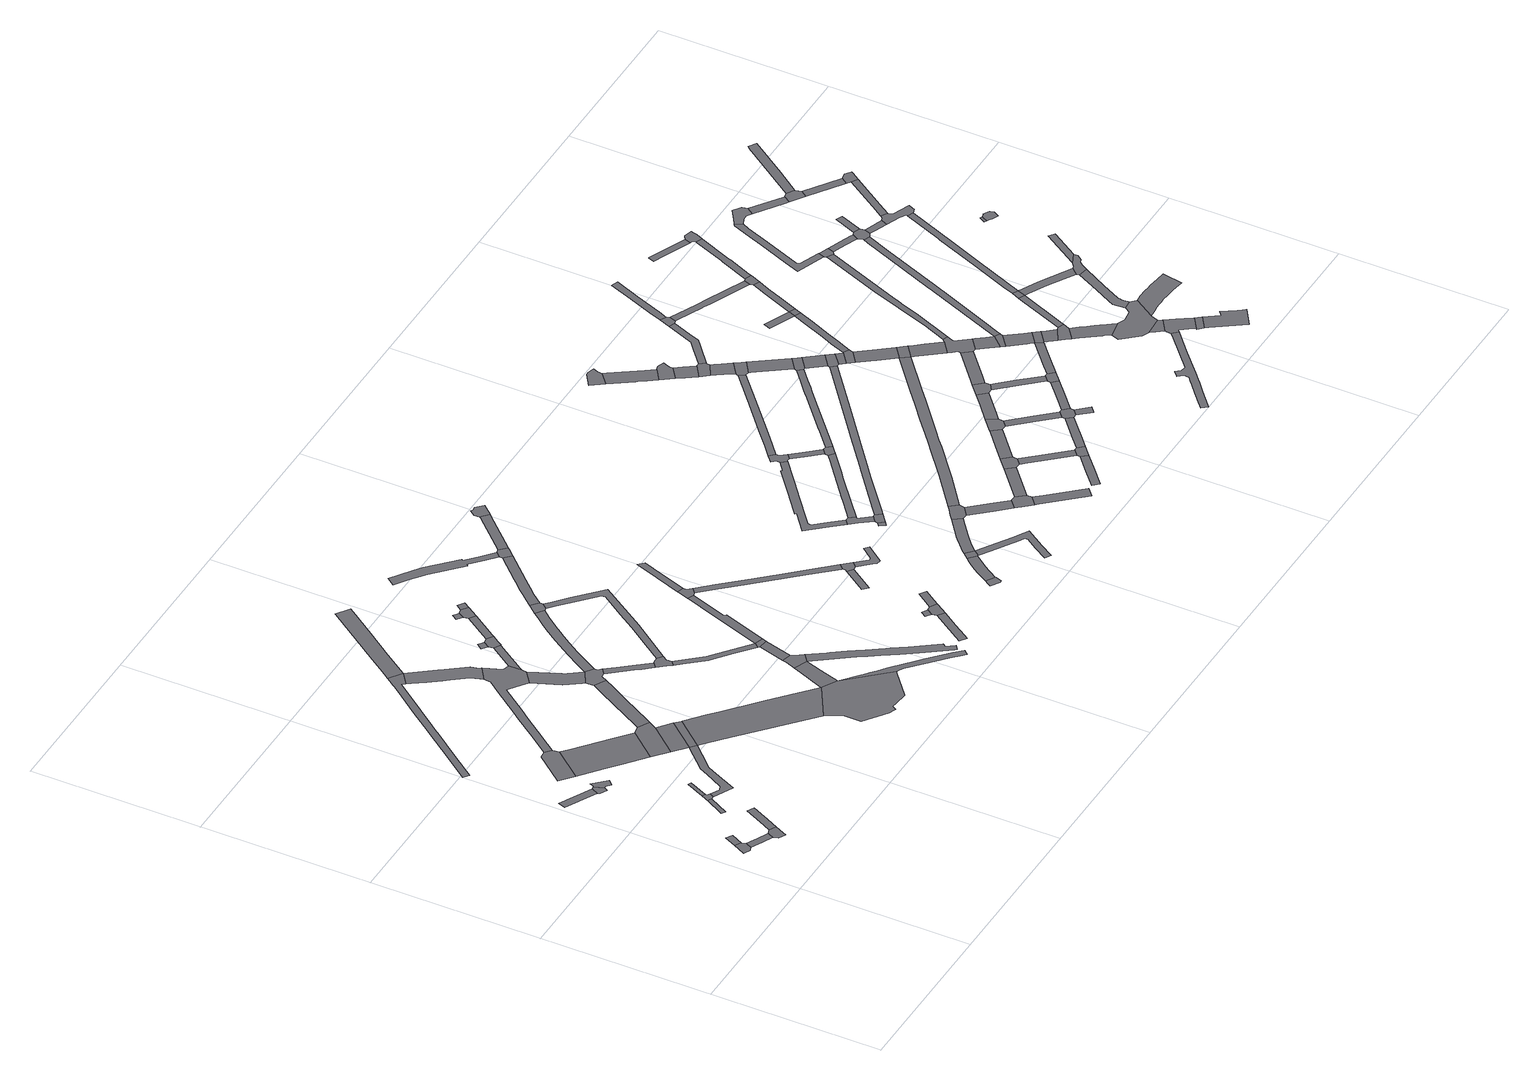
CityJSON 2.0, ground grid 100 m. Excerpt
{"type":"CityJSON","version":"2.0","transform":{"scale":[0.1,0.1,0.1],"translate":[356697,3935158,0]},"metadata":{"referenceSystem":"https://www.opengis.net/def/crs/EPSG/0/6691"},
"CityObjects":{
"road1":{"type":"Road","geometry":[{"type":"MultiSurface","lod":"1","boundaries":[[[0,1,2,3,4,5]]]}]},
"road2":{"type":"Road","geometry":[{"type":"MultiSurface","lod":"1","boundaries":[[[6,7,3,2]]]}]},
"road3":{"type":"Road","attributes":{"RoadStructureAttribute.sectionType":"1"},"geometry":[{"type":"MultiSurface","lod":"1","boundaries":[[[8,9,10,1,0,11,12,13]]]}]},
"road4":{"type":"Road","geometry":[{"type":"MultiSurface","lod":"1","boundaries":[[[14,8,13,15,16,17,18]]]}]},
"road5":{"type":"Road","attributes":{"RoadStructureAttribute.sectionType":"1"},"geometry":[{"type":"MultiSurface","lod":"1","boundaries":[[[19,20,21,22]]]}]},
"road6":{"type":"Road","attributes":{"RoadStructureAttribute.sectionType":"1"},"geometry":[{"type":"MultiSurface","lod":"1","boundaries":[[[23,24,25,26,27,14,18]]]}]},
"road7":{"type":"Road","attributes":{"RoadStructureAttribute.sectionType":"1"},"geometry":[{"type":"MultiSurface","lod":"1","boundaries":[[[28,29,30,31]]]}]},
"road8":{"type":"Road","geometry":[{"type":"MultiSurface","lod":"1","boundaries":[[[32,33,34,35,19,22,36]]]}]},
"road9":{"type":"Road","geometry":[{"type":"MultiSurface","lod":"1","boundaries":[[[37,38,39,40,41,42,43,31,30,44]]]}]},
"road10":{"type":"Road","geometry":[{"type":"MultiSurface","lod":"1","boundaries":[[[33,45,46,47,48,49,34]]]}]},
"road11":{"type":"Road","geometry":[{"type":"MultiSurface","lod":"1","boundaries":[[[50,51,41,40]]]}]},
"road12":{"type":"Road","geometry":[{"type":"MultiSurface","lod":"1","boundaries":[[[52,53,54,55,56,57]]]}]},
"road13":{"type":"Road","attributes":{"RoadStructureAttribute.sectionType":"1"},"geometry":[{"type":"MultiSurface","lod":"1","boundaries":[[[58,59,60,61,37,44,62,63,64,65,66,67]]]}]},
"road14":{"type":"Road","attributes":{"function":"2","RoadStructureAttribute.sectionType":"1"},"geometry":[{"type":"MultiSurface","lod":"1","boundaries":[[[68,69,70,71,55,54,72,73,74]]]}]},
"road15":{"type":"Road","attributes":{"RoadStructureAttribute.sectionType":"1"},"geometry":[{"type":"MultiSurface","lod":"1","boundaries":[[[75,76,77,78,79,80,81,82,83,84,85,86,87,88,89,90,91,92,93,94,95]]]}]},
"road16":{"type":"Road","geometry":[{"type":"MultiSurface","lod":"1","boundaries":[[[96,97,98,99,68,74]]]}]},
"road17":{"type":"Road","attributes":{"function":"2","RoadStructureAttribute.sectionType":"1"},"geometry":[{"type":"MultiSurface","lod":"1","boundaries":[[[100,97,96,67]]]}]},
"road18":{"type":"Road","geometry":[{"type":"MultiSurface","lod":"1","boundaries":[[[66,101,102,103,100,67]]]}]},
"road19":{"type":"Road","attributes":{"RoadStructureAttribute.sectionType":"1"},"geometry":[{"type":"MultiSurface","lod":"1","boundaries":[[[104,105,106,107,108,109,110,111,112,113,57,56,114,115,116,117,118,119,120,121,122,123]]]}]},
"road20":{"type":"Road","attributes":{"RoadStructureAttribute.sectionType":"1"},"geometry":[{"type":"MultiSurface","lod":"1","boundaries":[[[124,125,126,127,128,99,98,129,130,131,132]]]}]},
"road21":{"type":"Road","attributes":{"function":"2","RoadStructureAttribute.sectionType":"1"},"geometry":[{"type":"MultiSurface","lod":"1","boundaries":[[[133,134,135,136,137,138,139,140,141,142,102,101]]]}]},
"road22":{"type":"Road","geometry":[{"type":"MultiSurface","lod":"1","boundaries":[[[143,144,145,146,147,148,149,107,106,150,151,152,153,154,75,95]]]}]},
"road23":{"type":"Road","attributes":{"RoadStructureAttribute.sectionType":"1"},"geometry":[{"type":"MultiSurface","lod":"1","boundaries":[[[155,156,121,120,157,158,159,160,161]]]}]},
"road24":{"type":"Road","geometry":[{"type":"MultiSurface","lod":"1","boundaries":[[[161,160,124,132,162,163,164,165,166]]]}]},
"road25":{"type":"Road","attributes":{"RoadStructureAttribute.sectionType":"1"},"geometry":[{"type":"MultiSurface","lod":"1","boundaries":[[[167,168,169,170,171,172,173,174,175,176,76,75]]]}]},
"road26":{"type":"Road","geometry":[{"type":"MultiSurface","lod":"1","boundaries":[[[122,177,178,179,123]]]}]},
"road27":{"type":"Road","attributes":{"RoadStructureAttribute.sectionType":"1"},"geometry":[{"type":"MultiSurface","lod":"1","boundaries":[[[180,181,182,164,163,183,184,185]]]}]},
"road28":{"type":"Road","geometry":[{"type":"MultiSurface","lod":"1","boundaries":[[[186,187,188,189,190,191,192,193,194,136,135,195,196,197]]]}]},
"road29":{"type":"Road","geometry":[{"type":"MultiSurface","lod":"1","boundaries":[[[198,199,200,201]]]}]},
"road30":{"type":"Road","geometry":[{"type":"MultiSurface","lod":"1","boundaries":[[[202,203,204,205,206,207,208,180,185]]]}]},
"road31":{"type":"Road","geometry":[{"type":"MultiSurface","lod":"1","boundaries":[[[179,209,210,211,212,213,198,201]]]}]},
"road32":{"type":"Road","attributes":{"RoadStructureAttribute.sectionType":"1"},"geometry":[{"type":"MultiSurface","lod":"1","boundaries":[[[214,215,216,217,218,219,220,221,222,223,224,225,226,227,228,229,230,231,232,233,234,161,166]]]}]},
"road33":{"type":"Road","attributes":{"RoadStructureAttribute.sectionType":"1"},"geometry":[{"type":"MultiSurface","lod":"1","boundaries":[[[211,235,236,237,212]]]}]},
"road34":{"type":"Road","attributes":{"RoadStructureAttribute.sectionType":"1"},"geometry":[{"type":"MultiSurface","lod":"1","boundaries":[[[238,239,204,203,240,241,242,243,244,245]]]}]},
"road35":{"type":"Road","geometry":[{"type":"MultiSurface","lod":"1","boundaries":[[[246,247,248,249,250,251,252]]]}]},
"road36":{"type":"Road","geometry":[{"type":"MultiSurface","lod":"1","boundaries":[[[253,254,255,256]]]}]},
"road37":{"type":"Road","attributes":{"RoadStructureAttribute.sectionType":"1"},"geometry":[{"type":"MultiSurface","lod":"1","boundaries":[[[257,252,251,258]]]}]},
"road38":{"type":"Road","geometry":[{"type":"MultiSurface","lod":"1","boundaries":[[[259,253,256,237,236,260]]]}]},
"road39":{"type":"Road","attributes":{"RoadStructureAttribute.sectionType":"1"},"geometry":[{"type":"MultiSurface","lod":"1","boundaries":[[[261,262,263,264,265,266,267,268,269,270,271,272,273,274,275,276,277,278,279,280,281,194,193]]]}]},
"road40":{"type":"Road","attributes":{"RoadStructureAttribute.sectionType":"1"},"geometry":[{"type":"MultiSurface","lod":"1","boundaries":[[[194,282,248,283,284,285,286,287,288,289,290,291,292,293,294,295,296,297,298,299,300,301,249,248,247,302,303,136]]]}]},
"road41":{"type":"Road","geometry":[{"type":"MultiSurface","lod":"1","boundaries":[[[244,257,258,304,245]]]}]},
"road42":{"type":"Road","attributes":{"RoadStructureAttribute.sectionType":"1"},"geometry":[{"type":"MultiSurface","lod":"1","boundaries":[[[305,306,259,260]]]}]},
"road43":{"type":"Road","attributes":{"RoadStructureAttribute.sectionType":"1"},"geometry":[{"type":"MultiSurface","lod":"1","boundaries":[[[307,308,309,310,311,312,313,314,315,316,317,318,319,320,321,207,206]]]}]},
"road44":{"type":"Road","geometry":[{"type":"MultiSurface","lod":"1","boundaries":[[[225,224,314,313,322,323]]]}]},
"road45":{"type":"Road","attributes":{"RoadStructureAttribute.sectionType":"1"},"geometry":[{"type":"MultiSurface","lod":"1","boundaries":[[[304,324,325,326,327,328,329,330,331,245]]]}]},
"road46":{"type":"Road","attributes":{"RoadStructureAttribute.sectionType":"1"},"geometry":[{"type":"MultiSurface","lod":"1","boundaries":[[[332,333,334,335,336,323,322,337,338,339,340,341,342,343,344]]]}]},
"road47":{"type":"Road","attributes":{"RoadStructureAttribute.sectionType":"1"},"geometry":[{"type":"MultiSurface","lod":"1","boundaries":[[[345,346,347,348,349,350,351,352,353,354,355,356,357,358,359]]]}]},
"road48":{"type":"Road","attributes":{"RoadStructureAttribute.sectionType":"1"},"geometry":[{"type":"MultiSurface","lod":"1","boundaries":[[[360,361,362,363,364,365,366]]]}]},
"road49":{"type":"Road","geometry":[{"type":"MultiSurface","lod":"1","boundaries":[[[367,328,327,368,369,370,371,372]]]}]},
"road50":{"type":"Road","geometry":[{"type":"MultiSurface","lod":"1","boundaries":[[[373,374,375,376]]]}]},
"road51":{"type":"Road","attributes":{"RoadStructureAttribute.sectionType":"1"},"geometry":[{"type":"MultiSurface","lod":"1","boundaries":[[[371,377,378,379,380,372]]]}]},
"road52":{"type":"Road","geometry":[{"type":"MultiSurface","lod":"1","boundaries":[[[365,381,382,383,373,376,384,366]]]}]},
"road53":{"type":"Road","geometry":[{"type":"MultiSurface","lod":"1","boundaries":[[[343,385,386,387,353,352,344]]]}]},
"road54":{"type":"Road","attributes":{"RoadStructureAttribute.sectionType":"1"},"geometry":[{"type":"MultiSurface","lod":"1","boundaries":[[[388,389,390,383,382]]]}]},
"road55":{"type":"Road","attributes":{"RoadStructureAttribute.sectionType":"1"},"geometry":[{"type":"MultiSurface","lod":"1","boundaries":[[[391,392,393,394,395,396,369,368,397,398,399,400,401,402]]]}]},
"road56":{"type":"Road","attributes":{"RoadStructureAttribute.sectionType":"1"},"geometry":[{"type":"MultiSurface","lod":"1","boundaries":[[[403,404,405,406]]]}]},
"road57":{"type":"Road","attributes":{"RoadStructureAttribute.sectionType":"1"},"geometry":[{"type":"MultiSurface","lod":"1","boundaries":[[[407,408,409,410,387,386]]]}]},
"road58":{"type":"Road","geometry":[{"type":"MultiSurface","lod":"1","boundaries":[[[411,406,405,412,413,391,402]]]}]},
"road59":{"type":"Road","geometry":[{"type":"MultiSurface","lod":"1","boundaries":[[[414,415,416,417,418,419,420]]]}]},
"road60":{"type":"Road","attributes":{"RoadStructureAttribute.sectionType":"1"},"geometry":[{"type":"MultiSurface","lod":"1","boundaries":[[[421,422,423,424,425,426,427,413,412]]]}]},
"road61":{"type":"Road","geometry":[{"type":"MultiSurface","lod":"1","boundaries":[[[428,409,408,429,430,431,432,433,434]]]}]},
"road62":{"type":"Road","attributes":{"RoadStructureAttribute.sectionType":"1"},"geometry":[{"type":"MultiSurface","lod":"1","boundaries":[[[419,435,436,437,438,439,440,441,442,443,444,445,446,447,448,449,450,420]]]}]},
"road63":{"type":"Road","geometry":[{"type":"MultiSurface","lod":"1","boundaries":[[[442,451,452,453,443]]]}]},
"road64":{"type":"Road","attributes":{"RoadStructureAttribute.sectionType":"1"},"geometry":[{"type":"MultiSurface","lod":"1","boundaries":[[[454,455,456,457,458,459,460,452,451,461,462,463,464,465,466,467]]]}]},
"road65":{"type":"Road","attributes":{"RoadStructureAttribute.sectionType":"1"},"geometry":[{"type":"MultiSurface","lod":"1","boundaries":[[[468,469,470,471,472,473,474,475,476,477,478,479,453,452]]]}]},
"road66":{"type":"Road","geometry":[{"type":"MultiSurface","lod":"1","boundaries":[[[480,481,482,483]]]}]},
"road67":{"type":"Road","geometry":[{"type":"MultiSurface","lod":"1","boundaries":[[[484,485,486,487,488,489,490,491]]]}]},
"road68":{"type":"Road","geometry":[{"type":"MultiSurface","lod":"1","boundaries":[[[492,493,491,490,480,483]]]}]},
"road69":{"type":"Road","attributes":{"RoadStructureAttribute.sectionType":"1"},"geometry":[{"type":"MultiSurface","lod":"1","boundaries":[[[494,495,496,497,498,499,500,501,488,487,502,503,504,505,506,507,508]]]}]},
"road70":{"type":"Road","geometry":[{"type":"MultiSurface","lod":"1","boundaries":[[[509,510,511,474,473,512,513,514]]]}]},
"road71":{"type":"Road","attributes":{"RoadStructureAttribute.sectionType":"1"},"geometry":[{"type":"MultiSurface","lod":"1","boundaries":[[[515,513,512,516,517,518]]]}]},
"road72":{"type":"Road","attributes":{"RoadStructureAttribute.sectionType":"1"},"geometry":[{"type":"MultiSurface","lod":"1","boundaries":[[[519,520,521,522,523,486,485,524,525,526,527,528]]]}]},
"road73":{"type":"Road","geometry":[{"type":"MultiSurface","lod":"1","boundaries":[[[517,529,530,531,532,533,518]]]}]},
"road74":{"type":"Road","attributes":{"RoadStructureAttribute.sectionType":"1"},"geometry":[{"type":"MultiSurface","lod":"1","boundaries":[[[534,535,531,530,536,537,538,539,540]]]}]},
"road75":{"type":"Road","geometry":[{"type":"MultiSurface","lod":"1","boundaries":[[[541,542,543,544,545,508,507,546,547,548]]]}]},
"road76":{"type":"Road","attributes":{"RoadStructureAttribute.sectionType":"1"},"geometry":[{"type":"MultiSurface","lod":"1","boundaries":[[[533,532,549,550]]]}]},
"road77":{"type":"Road","attributes":{"RoadStructureAttribute.sectionType":"1"},"geometry":[{"type":"MultiSurface","lod":"1","boundaries":[[[547,551,552,553,554,548]]]}]},
"road78":{"type":"Road","geometry":[{"type":"MultiSurface","lod":"1","boundaries":[[[527,555,556,557,553,552,528]]]}]},
"road79":{"type":"Road","geometry":[{"type":"MultiSurface","lod":"1","boundaries":[[[549,558,559,560,561,550]]]}]},
"road80":{"type":"Road","attributes":{"RoadStructureAttribute.sectionType":"1"},"geometry":[{"type":"MultiSurface","lod":"1","boundaries":[[[562,563,564,565,566,567]]]}]},
"road81":{"type":"Road","attributes":{"RoadStructureAttribute.sectionType":"1"},"geometry":[{"type":"MultiSurface","lod":"1","boundaries":[[[568,569,570,571,572,573,574,575,493,492,576,577,578,579,580,581,582,583]]]}]},
"road82":{"type":"Road","attributes":{"RoadStructureAttribute.sectionType":"1"},"geometry":[{"type":"MultiSurface","lod":"1","boundaries":[[[584,585,586,559,558,587,588,589]]]}]},
"road83":{"type":"Road","attributes":{"RoadStructureAttribute.sectionType":"1"},"geometry":[{"type":"MultiSurface","lod":"1","boundaries":[[[590,591,592,593,543,542,594,595,596,597,598,599]]]}]},
"road84":{"type":"Road","attributes":{"RoadStructureAttribute.sectionType":"1"},"geometry":[{"type":"MultiSurface","lod":"1","boundaries":[[[560,600,601,602,603,604,605,561]]]}]},
"road85":{"type":"Road","geometry":[{"type":"MultiSurface","lod":"1","boundaries":[[[565,564,606,607,584,589]]]}]},
"road86":{"type":"Road","attributes":{"RoadStructureAttribute.sectionType":"1"},"geometry":[{"type":"MultiSurface","lod":"1","boundaries":[[[608,609,610,611,612,613,614,615,616,617,618,619,620,621,622,623,624,625,626,509,514]]]}]},
"road87":{"type":"Road","attributes":{"RoadStructureAttribute.sectionType":"1"},"geometry":[{"type":"MultiSurface","lod":"1","boundaries":[[[627,628,629,630,631,632,633,557,556,634,635,636,637,638,639,640,641]]]}]},
"road88":{"type":"Road","geometry":[{"type":"MultiSurface","lod":"1","boundaries":[[[642,643,644,645,646,647,648]]]}]},
"road89":{"type":"Road","geometry":[{"type":"MultiSurface","lod":"1","boundaries":[[[649,650,651,603,602,652]]]}]},
"road90":{"type":"Road","attributes":{"RoadStructureAttribute.sectionType":"1"},"geometry":[{"type":"MultiSurface","lod":"1","boundaries":[[[606,653,654,655,656,657,658,607]]]}]},
"road91":{"type":"Road","attributes":{"RoadStructureAttribute.sectionType":"1"},"geometry":[{"type":"MultiSurface","lod":"1","boundaries":[[[659,660,661,662,663,664,665,646,645]]]}]},
"road92":{"type":"Road","attributes":{"RoadStructureAttribute.sectionType":"1"},"geometry":[{"type":"MultiSurface","lod":"1","boundaries":[[[666,667,668,669,649,652]]]}]},
"road93":{"type":"Road","geometry":[{"type":"MultiSurface","lod":"1","boundaries":[[[670,671,672,663,662,673,674]]]}]},
"road94":{"type":"Road","attributes":{"RoadStructureAttribute.sectionType":"1"},"geometry":[{"type":"MultiSurface","lod":"1","boundaries":[[[673,675,676,677,678,674]]]}]},
"road95":{"type":"Road","attributes":{"RoadStructureAttribute.sectionType":"1"},"geometry":[{"type":"MultiSurface","lod":"1","boundaries":[[[679,680,651,650,681,682]]]}]},
"road96":{"type":"Road","geometry":[{"type":"MultiSurface","lod":"1","boundaries":[[[683,684,685,686,677,676,687]]]}]},
"road97":{"type":"Road","geometry":[{"type":"MultiSurface","lod":"1","boundaries":[[[688,689,690,668,667,656,655,691]]]}]},
"road98":{"type":"Road","attributes":{"RoadStructureAttribute.sectionType":"1"},"geometry":[{"type":"MultiSurface","lod":"1","boundaries":[[[692,693,694,695,696,697,683,687]]]}]},
"road99":{"type":"Road","geometry":[{"type":"MultiSurface","lod":"1","boundaries":[[[698,699,688,691]]]}]},
"road100":{"type":"Road","geometry":[{"type":"MultiSurface","lod":"1","boundaries":[[[598,700,701,702,695,694,599]]]}]},
"road101":{"type":"Road","attributes":{"RoadStructureAttribute.sectionType":"1"},"geometry":[{"type":"MultiSurface","lod":"1","boundaries":[[[703,704,705,706,707,701,700]]]}]},
"road102":{"type":"Road","geometry":[{"type":"MultiSurface","lod":"1","boundaries":[[[708,679,682,709,710,711]]]}]},
"road103":{"type":"Road","geometry":[{"type":"MultiSurface","lod":"1","boundaries":[[[712,713,706,705,627,641,714]]]}]},
"road104":{"type":"Road","attributes":{"RoadStructureAttribute.sectionType":"1"},"geometry":[{"type":"MultiSurface","lod":"1","boundaries":[[[715,690,689,716,717,718]]]}]},
"road105":{"type":"Road","attributes":{"RoadStructureAttribute.sectionType":"1"},"geometry":[{"type":"MultiSurface","lod":"1","boundaries":[[[712,714,719,720]]]}]},
"road106":{"type":"Road","attributes":{"RoadStructureAttribute.sectionType":"1"},"geometry":[{"type":"MultiSurface","lod":"1","boundaries":[[[685,721,722,723,724,725,726,727,728,729,686]]]}]},
"road107":{"type":"Road","geometry":[{"type":"MultiSurface","lod":"1","boundaries":[[[720,719,568,583,730,731]]]}]},
"road108":{"type":"Road","attributes":{"RoadStructureAttribute.sectionType":"1"},"geometry":[{"type":"MultiSurface","lod":"1","boundaries":[[[732,733,734,710,709,735,736,737,738]]]}]},
"road109":{"type":"Road","attributes":{"RoadStructureAttribute.sectionType":"1"},"geometry":[{"type":"MultiSurface","lod":"1","boundaries":[[[730,739,740,731]]]}]},
"road110":{"type":"Road","geometry":[{"type":"MultiSurface","lod":"1","boundaries":[[[741,742,740,739,743,744]]]}]},
"road111":{"type":"Road","attributes":{"RoadStructureAttribute.sectionType":"1"},"geometry":[{"type":"MultiSurface","lod":"1","boundaries":[[[745,746,747,748,708,711]]]}]},
"road112":{"type":"Road","geometry":[{"type":"MultiSurface","lod":"1","boundaries":[[[717,749,750,738,737,718]]]}]},
"road113":{"type":"Road","attributes":{"RoadStructureAttribute.sectionType":"1"},"geometry":[{"type":"MultiSurface","lod":"1","boundaries":[[[743,751,752,753,754,755,756,744]]]}]},
"road114":{"type":"Road","geometry":[{"type":"MultiSurface","lod":"1","boundaries":[[[757,754,753,617,616]]]}]},
"road115":{"type":"Road","geometry":[{"type":"MultiSurface","lod":"1","boundaries":[[[758,759,726,725,760,761]]]}]},
"road116":{"type":"Road","attributes":{"RoadStructureAttribute.sectionType":"1"},"geometry":[{"type":"MultiSurface","lod":"1","boundaries":[[[762,763,764,765,766,757,616]]]}]},
"road117":{"type":"Road","attributes":{"RoadStructureAttribute.sectionType":"1"},"geometry":[{"type":"MultiSurface","lod":"1","boundaries":[[[741,767,768,769,770,771,772,773,774,742]]]}]},
"road118":{"type":"Road","attributes":{"RoadStructureAttribute.sectionType":"1"},"geometry":[{"type":"MultiSurface","lod":"1","boundaries":[[[775,776,750,749,777,778]]]}]},
"road119":{"type":"Road","geometry":[{"type":"MultiSurface","lod":"1","boundaries":[[[764,763,779,780,781,747,746,782,783,784,785,786]]]}]},
"road120":{"type":"Road","geometry":[{"type":"MultiSurface","lod":"1","boundaries":[[[787,788,789,771]]]}]},
"road121":{"type":"Road","attributes":{"RoadStructureAttribute.sectionType":"1"},"geometry":[{"type":"MultiSurface","lod":"1","boundaries":[[[790,791,792,793,794,795,796,797,798,799,800,801,802,803,804,805,806,807,808,809,810,811,812,813]]]}]},
"road122":{"type":"Road","attributes":{"RoadStructureAttribute.sectionType":"1"},"geometry":[{"type":"MultiSurface","lod":"1","boundaries":[[[814,815,816,759,758,817,818,819]]]}]},
"road123":{"type":"Road","attributes":{"RoadStructureAttribute.sectionType":"1"},"geometry":[{"type":"MultiSurface","lod":"1","boundaries":[[[820,821,822,823,824,825,826,783,782]]]}]},
"road124":{"type":"Road","geometry":[{"type":"MultiSurface","lod":"1","boundaries":[[[823,822,827,828,829]]]}]},
"road125":{"type":"Road","geometry":[{"type":"MultiSurface","lod":"1","boundaries":[[[787,771,770,830]]]}]},
"road126":{"type":"Road","attributes":{"RoadStructureAttribute.sectionType":"1"},"geometry":[{"type":"MultiSurface","lod":"1","boundaries":[[[831,828,827,832,833,834,835]]]}]},
"road127":{"type":"Road","attributes":{"RoadStructureAttribute.sectionType":"1"},"geometry":[{"type":"MultiSurface","lod":"1","boundaries":[[[836,837,838,839,840,761,760,841,842,843,844,845]]]}]},
"road128":{"type":"Road","geometry":[{"type":"MultiSurface","lod":"1","boundaries":[[[846,847,835,834,775,778]]]}]},
"road129":{"type":"Road","attributes":{"RoadStructureAttribute.sectionType":"1"},"geometry":[{"type":"MultiSurface","lod":"1","boundaries":[[[848,849,847,846,850]]]}]},
"road130":{"type":"Road","geometry":[{"type":"MultiSurface","lod":"1","boundaries":[[[851,852,853,848,850,854,855,856]]]}]},
"road131":{"type":"Road","attributes":{"RoadStructureAttribute.sectionType":"1"},"geometry":[{"type":"MultiSurface","lod":"1","boundaries":[[[857,858,859,860,861,787,830]]]}]},
"road132":{"type":"Road","attributes":{"RoadStructureAttribute.sectionType":"1"},"geometry":[{"type":"MultiSurface","lod":"1","boundaries":[[[855,862,863,864,865,866,867,868,869,870,871,872,873,874,875,856]]]}]},
"road133":{"type":"Road","geometry":[{"type":"MultiSurface","lod":"1","boundaries":[[[860,859,876,877,836,845]]]}]},
"road134":{"type":"Road","attributes":{"RoadStructureAttribute.sectionType":"1"},"geometry":[{"type":"MultiSurface","lod":"1","boundaries":[[[785,878,879,880,881,882,883,884,885,886,887,888,786]]]}]},
"road135":{"type":"Road","attributes":{"RoadStructureAttribute.sectionType":"1"},"geometry":[{"type":"MultiSurface","lod":"1","boundaries":[[[889,890,891,892,893]]]}]},
"road136":{"type":"Road","attributes":{"RoadStructureAttribute.sectionType":"1"},"geometry":[{"type":"MultiSurface","lod":"1","boundaries":[[[894,895,896,897,898,853,852]]]}]},
"road137":{"type":"Road","geometry":[{"type":"MultiSurface","lod":"1","boundaries":[[[899,900,901,902,903,904,905,906,866,865,907,908,890,889]]]}]},
"road138":{"type":"Road","geometry":[{"type":"MultiSurface","lod":"1","boundaries":[[[892,798,797,909,910,911,912,913,914,915,916,893]]]}]},
"road139":{"type":"Road","geometry":[{"type":"MultiSurface","lod":"1","boundaries":[[[913,912,917,918,919]]]}]},
"road140":{"type":"Road","attributes":{"RoadStructureAttribute.sectionType":"1"},"geometry":[{"type":"MultiSurface","lod":"1","boundaries":[[[920,921,922,923,924,925,823,829,926,927,928,929,930,931]]]}]},
"road141":{"type":"Road","attributes":{"RoadStructureAttribute.sectionType":"1"},"geometry":[{"type":"MultiSurface","lod":"1","boundaries":[[[932,933,934,877,876,935,936,937,938,939]]]}]},
"road142":{"type":"Road","geometry":[{"type":"MultiSurface","lod":"1","boundaries":[[[940,896,895,941]]]}]},
"road143":{"type":"Road","attributes":{"RoadStructureAttribute.sectionType":"1"},"geometry":[{"type":"MultiSurface","lod":"1","boundaries":[[[942,943,944,945,946,947,948,949,950,919,918]]]}]},
"road144":{"type":"Road","attributes":{"RoadStructureAttribute.sectionType":"1"},"geometry":[{"type":"MultiSurface","lod":"1","boundaries":[[[951,952,953,954,955,956,957,958,959]]]}]},
"road145":{"type":"Road","attributes":{"RoadStructureAttribute.sectionType":"1"},"geometry":[{"type":"MultiSurface","lod":"1","boundaries":[[[960,961,962,963,964,965,966,967,968,969,970,971,972,973]]]}]},
"road146":{"type":"Road","attributes":{"RoadStructureAttribute.sectionType":"1"},"geometry":[{"type":"MultiSurface","lod":"1","boundaries":[[[974,975,976,902,901,977,978,979,980,981,982,983,984]]]}]},
"road147":{"type":"Road","attributes":{"RoadStructureAttribute.sectionType":"1"},"geometry":[{"type":"MultiSurface","lod":"1","boundaries":[[[895,985,986,987,988,989,990,991,941]]]}]},
"road148":{"type":"Road","attributes":{"RoadStructureAttribute.sectionType":"1"},"geometry":[{"type":"MultiSurface","lod":"1","boundaries":[[[992,993,994,995,996,997,998,999,1000,1001,1002,1003,1004,900,899,1005,1006,1007,1008,1009,1010,1011,1012,1013,1014,1015,1016,1017,1018,1019]]]}]},
"road149":{"type":"Road","geometry":[{"type":"MultiSurface","lod":"1","boundaries":[[[959,958,1020,939,938,1021,1022,1023,1024,1025]]]}]},
"road150":{"type":"Road","geometry":[{"type":"MultiSurface","lod":"1","boundaries":[[[1026,1027,966,965,883,882,1028]]]}]},
"road151":{"type":"Road","attributes":{"RoadStructureAttribute.sectionType":"1"},"geometry":[{"type":"MultiSurface","lod":"1","boundaries":[[[1029,1030,1031,1032,1033,1026,1028]]]}]},
"road152":{"type":"Road","attributes":{"RoadStructureAttribute.sectionType":"1"},"geometry":[{"type":"MultiSurface","lod":"1","boundaries":[[[1034,1035,1036,1037,1038,1039,1040,1041,940,941]]]}]},
"road153":{"type":"Road","geometry":[{"type":"MultiSurface","lod":"1","boundaries":[[[983,1042,1043,1044,1045,1046,1047,1048,989,988,984]]]}]},
"road154":{"type":"Road","geometry":[{"type":"MultiSurface","lod":"1","boundaries":[[[1049,1050,1051,1031,1030,1052,1053,920,931,1054]]]}]},
"road155":{"type":"Road","geometry":[{"type":"MultiSurface","lod":"1","boundaries":[[[1055,1056,1057,1058,1059,1060,973,972,1061,1062,1063,1064]]]}]},
"road156":{"type":"Road","geometry":[{"type":"MultiSurface","lod":"1","boundaries":[[[1050,1065,1066,1067,1068,1051]]]}]},
"road157":{"type":"Road","attributes":{"RoadStructureAttribute.sectionType":"1"},"geometry":[{"type":"MultiSurface","lod":"1","boundaries":[[[1069,1049,1054,1070,1071,1072]]]}]},
"road158":{"type":"Road","attributes":{"RoadStructureAttribute.sectionType":"1"},"geometry":[{"type":"MultiSurface","lod":"1","boundaries":[[[1046,1073,1074,1075,1047]]]}]},
"road159":{"type":"Road","attributes":{"RoadStructureAttribute.sectionType":"1"},"geometry":[{"type":"MultiSurface","lod":"1","boundaries":[[[1076,1077,1055,1064,1078,1079]]]}]},
"road160":{"type":"Road","geometry":[{"type":"MultiSurface","lod":"1","boundaries":[[[1071,1080,1081,1037,1036,1082,1083,1084,1085,1086,1087,1072]]]}]},
"road161":{"type":"Road","geometry":[{"type":"MultiSurface","lod":"1","boundaries":[[[1088,1089,1076,1079,1090,1091]]]}]},
"road162":{"type":"Road","geometry":[{"type":"MultiSurface","lod":"1","boundaries":[[[1092,1093,1094,1095,1096]]]}]},
"road163":{"type":"Road","geometry":[{"type":"MultiSurface","lod":"1","boundaries":[[[1095,1097,1098,1099,1100,1101,1102,1103,1096]]]}]},
"road164":{"type":"Road","attributes":{"RoadStructureAttribute.sectionType":"1"},"geometry":[{"type":"MultiSurface","lod":"1","boundaries":[[[1085,1104,1105,1106,1107,1086]]]}]},
"road165":{"type":"Road","attributes":{"RoadStructureAttribute.sectionType":"1"},"geometry":[{"type":"MultiSurface","lod":"1","boundaries":[[[1090,1108,1109,1110,1091]]]}]},
"road166":{"type":"Road","attributes":{"RoadStructureAttribute.sectionType":"1"},"geometry":[{"type":"MultiSurface","lod":"1","boundaries":[[[1111,1112,1113,1114,1115,1089,1088]]]}]},
"road167":{"type":"Road","geometry":[{"type":"MultiSurface","lod":"1","boundaries":[[[1116,1110,1109,1106,1105,1117,1118]]]}]}
},
"vertices":[
[187,389,0],[206,425,0],[197,452,0],[161,470,0],[125,398,0],[161,380,0],
[230,518,0],[197,541,0],
[332,362,0],[269,393,0],[251,402,0],[233,366,0],[252,357,0],[314,327,0],
[361,372,0],[315,324,0],[324,298,0],[364,278,0],[401,352,0],
[234,1348,0],[44,1444,0],[29,1401,0],[214,1307,0],
[438,426,0],[449,449,0],[488,527,0],[449,549,0],[398,446,0],
[367,658,0],[389,642,0],[452,759,0],[428,771,0],
[259,1271,0],[271,1294,0],[253,1350,0],[238,1346,0],[219,1291,0],
[483,785,0],[469,793,0],[469,796,0],[468,805,0],[450,814,0],[439,791,0],[431,777,0],[469,759,0],
[285,1298,0],[310,1273,0],[339,1301,0],[267,1377,0],[258,1352,0],
[520,914,0],[501,922,0],
[348,1706,0],[209,1537,0],[288,1473,0],[427,1642,0],[422,1681,0],[388,1711,0],
[647,927,0],[620,875,0],[565,768,0],[537,758,0],[583,701,0],[650,839,0],[677,894,0],[696,914,0],[811,1034,0],[778,1064,0],
[751,1370,0],[657,1449,0],[598,1499,0],[473,1603,0],[410,1372,0],[487,1308,0],[612,1204,0],
[628,2667,0],[555,2719,0],[517,2666,0],[510,2657,0],[485,2623,0],[365,2464,0],[290,2365,0],[245,2306,0],[124,2145,0],[5,1988,0],[37,1962,0],[63,1997,0],[157,2122,0],[251,2246,0],[277,2281,0],[280,2285,0],[313,2329,0],[398,2441,0],[517,2600,0],[542,2632,0],[556,2614,0],
[700,1130,0],[839,1296,0],[865,1342,0],[800,1379,0],
[918,1230,0],
[812,1035,0],[952,1200,0],[942,1209,0],
[902,2219,0],[862,2328,0],[858,2322,0],[784,2271,0],[777,2231,0],[730,2167,0],[609,2007,0],[571,1956,0],[489,1847,0],[401,1729,0],[458,1730,0],[526,1821,0],[599,1918,0],[646,1980,0],[757,2129,0],[801,2097,0],[865,2049,0],[939,2106,0],[942,2136,0],[941,2212,0],
[1005,1742,0],[973,1686,0],[907,1569,0],[898,1552,0],[874,1510,0],[940,1474,0],[963,1516,0],[1038,1648,0],[1070,1705,0],
[855,997,0],[950,912,0],[1336,570,0],[1541,689,0],[1533,696,0],[1381,831,0],[1303,901,0],[1113,1063,0],[1064,1105,0],[957,1196,0],
[573,2591,0],[622,2524,0],[654,2480,0],[671,2457,0],[696,2424,0],[758,2341,0],[776,2291,0],[848,2353,0],[838,2384,0],[759,2492,0],[745,2511,0],[739,2519,0],
[1011,1932,0],[1015,1938,0],[932,1887,0],[952,1860,0],[992,1804,0],[1002,1792,0],[1080,1837,0],
[1090,1741,0],[1112,1743,0],[1144,1768,0],[1129,1786,0],[1127,1806,0],
[677,2736,0],[729,2809,0],[845,2973,0],[963,3138,0],[979,3161,0],[905,3213,0],[889,3190,0],[773,3026,0],[657,2863,0],[592,2771,0],
[951,2148,0],[1075,2327,0],[1039,2352,0],
[1315,1556,0],[1246,1642,0],[1192,1708,0],[1215,1616,0],[1240,1585,0],[1285,1531,0],
[1517,277,0],[1548,266,0],[1559,262,0],[1572,286,0],[1604,283,0],[1684,275,0],[1831,400,0],[1841,404,0],[1629,639,0],[1387,481,0],[1387,461,0],[1385,373,0],
[1056,2414,0],[1024,2436,0],[1000,2403,0],[1033,2381,0],
[1324,1483,0],[1345,1458,0],[1371,1479,0],[1369,1511,0],[1387,1537,0],[1355,1560,0],[1337,1558,0],
[1076,2327,0],[1097,2358,0],[1123,2394,0],[1086,2420,0],[1059,2415,0],
[1150,1847,0],[1170,1883,0],[1209,1946,0],[1237,1990,0],[1276,2048,0],[1286,2064,0],[1292,2072,0],[1316,2106,0],[1347,2148,0],[1402,2219,0],[1437,2262,0],[1394,2296,0],[1359,2253,0],[1325,2211,0],[1302,2181,0],[1271,2138,0],[1259,2120,0],[1241,2093,0],[1192,2020,0],[1163,1974,0],[1122,1909,0],
[1130,2406,0],[1232,2556,0],[1195,2581,0],
[1508,1324,0],[1492,1337,0],[1378,1418,0],[1468,1313,0],[1474,1308,0],[1578,1224,0],[1683,1139,0],[1704,1165,0],
[1640,946,0],[1618,889,0],[1698,859,0],[1743,894,0],[1713,937,0],[1700,957,0],[1647,972,0],
[1211,2643,0],[1179,2665,0],[1156,2632,0],[1189,2610,0],
[1693,1130,0],[1748,1122,0],
[1241,2650,0],[1278,2624,0],
[1848,401,0],[1859,397,0],[1880,384,0],[2034,244,0],[2070,212,0],[2122,164,0],[2139,148,0],[2164,174,0],[2118,218,0],[2081,252,0],[2001,327,0],[1959,363,0],[1922,394,0],[1843,461,0],[1800,497,0],[1769,523,0],[1764,527,0],[1748,540,0],[1733,553,0],[1732,554,0],[1730,555,0],
[1666,758,0],[1833,671,0],[1869,618,0],[1883,597,0],[1920,541,0],[1976,457,0],[2033,374,0],[2143,221,0],[2150,212,0],[2178,233,0],[2146,279,0],[2156,298,0],[2053,445,0],[2000,524,0],[1988,542,0],[1927,632,0],[1900,672,0],[1874,711,0],[1820,785,0],[1812,797,0],[1598,838,0],[1544,696,0],
[1757,1147,0],
[1302,2659,0],[1264,2684,0],
[1461,1639,0],[1558,1773,0],[1640,1895,0],[1746,2053,0],[1597,2192,0],[1513,2267,0],[1483,2294,0],[1457,2263,0],[1499,2225,0],[1576,2157,0],[1685,2055,0],[1685,2033,0],[1594,1899,0],[1524,1794,0],[1429,1663,0],
[1481,2314,0],[1440,2351,0],
[1847,1408,0],[1836,1419,0],[1860,1490,0],[1912,1636,0],[1874,1649,0],[1874,1648,0],[1809,1466,0],[1798,1434,0],
[1595,2523,0],[1580,2507,0],[1529,2452,0],[1500,2421,0],[1471,2387,0],[1511,2350,0],[1541,2385,0],[1556,2400,0],[1569,2415,0],[1619,2469,0],[1624,2473,0],[1765,2623,0],[1725,2661,0],
[1260,3058,0],[1331,3008,0],[1364,2984,0],[1422,2942,0],[1582,2790,0],[1588,2799,0],[1663,2734,0],[1724,2681,0],[1752,2710,0],[1676,2775,0],[1609,2833,0],[1614,2842,0],[1461,2988,0],[1415,3021,0],[1295,3107,0],
[2298,353,0],[2218,234,0],[2256,209,0],[2275,237,0],[2326,312,0],[2392,411,0],[2355,436,0],
[1896,1716,0],[1931,1641,0],[1961,1668,0],[1940,1690,0],[1936,1710,0],[1898,1723,0],
[2371,500,0],[2339,521,0],[2317,488,0],[2349,466,0],
[1993,1868,0],[2034,1985,0],[2002,2014,0],[1951,1871,0],
[2410,438,0],[2439,480,0],[2401,505,0],[2352,450,0],
[1794,2653,0],[1812,2673,0],[1772,2711,0],
[2457,508,0],[2505,579,0],[2468,604,0],
[2496,1082,0],[2374,1215,0],[2277,1321,0],[2197,1409,0],[2152,1458,0],[2044,1576,0],[2006,1559,0],[2122,1431,0],[2256,1285,0],[2345,1188,0],[2464,1057,0],[2466,1055,0],
[2363,885,0],[2392,856,0],[2493,1002,0],[2460,1025,0],
[2006,2878,0],[2014,2887,0],[1974,2925,0],[1966,2916,0],
[2467,1035,0],[2513,1004,0],[2543,1031,0],
[2715,330,0],[2701,307,0],[2752,276,0],[2763,276,0],[2778,313,0],[2778,318,0],[2726,349,0],
[2577,934,0],[2593,916,0],[2619,912,0],[2697,1015,0],[2670,1036,0],[2614,964,0],[2602,965,0],
[1971,2957,0],[2055,2931,0],[2071,2947,0],[2031,2985,0],[2030,2985,0],[2009,2982,0],[1995,2991,0],
[2783,327,0],[2801,355,0],[2808,367,0],[2834,407,0],[2851,432,0],[2866,451,0],[2886,476,0],[2892,482,0],[2847,521,0],[2836,510,0],[2819,488,0],[2800,463,0],[2787,444,0],[2767,415,0],[2754,394,0],[2738,369,0],
[2899,483,0],[2922,515,0],[2877,555,0],
[3073,146,0],[3128,229,0],[3202,342,0],[3175,359,0],[3115,394,0],[3073,421,0],[2965,488,0],[2964,441,0],[3041,393,0],[3112,348,0],[3135,333,0],[3137,316,0],[3093,249,0],[3040,166,0],
[2932,527,0],[2967,560,0],[2973,565,0],[3018,604,0],[3093,664,0],[3134,696,0],[3098,744,0],[3061,716,0],[2976,649,0],[2970,644,0],[2933,611,0],[2888,568,0],
[2895,1073,0],[2872,1055,0],[2897,1024,0],[2920,1042,0],
[2875,1186,0],[2886,1195,0],[2860,1226,0],[2840,1229,0],[2809,1203,0],[2845,1160,0],[2899,1091,0],[2933,1117,0],
[2973,1085,0],[2947,1116,0],
[3049,1711,0],[3043,1719,0],[2885,1591,0],[2871,1579,0],[2760,1489,0],[2767,1481,0],[2652,1389,0],[2745,1279,0],[2777,1303,0],[2718,1373,0],[2721,1393,0],[2911,1547,0],[2916,1551,0],[3131,1726,0],[3106,1757,0],
[3187,812,0],[3167,796,0],[3131,769,0],[3165,693,0],[3218,734,0],[3224,765,0],
[3311,629,0],[3261,586,0],[3337,501,0],[3386,545,0],
[3235,1532,0],[3151,1463,0],[3099,1421,0],[2992,1334,0],[2966,1313,0],[2991,1282,0],[3136,1401,0],[3176,1433,0],[3303,1537,0],[3274,1564,0],
[3362,472,0],[3410,419,0],[3459,463,0],[3460,493,0],[3417,543,0],
[3605,300,0],[3502,415,0],[3425,402,0],[3531,284,0],[3576,232,0],[3612,192,0],[3662,236,0],
[3153,1788,0],[3152,1806,0],[3125,1836,0],[3086,1802,0],[3108,1777,0],[3137,1731,0],[3152,1727,0],[3183,1753,0],
[3641,650,0],[3598,700,0],
[3204,1666,0],[3275,1583,0],[3306,1609,0],[3234,1693,0],
[3320,1551,0],[3351,1577,0],[3326,1606,0],
[3671,648,0],[3706,679,0],[3708,708,0],[3665,758,0],
[3722,199,0],[3814,281,0],[3907,364,0],[3876,399,0],[3783,316,0],[3692,234,0],
[3933,1901,0],[3921,1892,0],[3554,1601,0],[3487,1549,0],[3463,1530,0],[3272,1378,0],[3234,1347,0],[2986,1148,0],[2985,1094,0],[3213,1280,0],[3272,1326,0],[3461,1477,0],[3485,1496,0],[3526,1529,0],[3640,1619,0],[3958,1871,0],
[3912,450,0],[3807,566,0],[3712,673,0],[3700,616,0],[3772,536,0],[3877,419,0],
[3483,2146,0],[3458,2125,0],[3288,1978,0],[3192,1894,0],[3262,1902,0],[3314,1947,0],[3466,2079,0],[3509,2116,0],[3670,2256,0],[3647,2288,0],
[3721,719,0],[3854,834,0],[3889,865,0],[3846,914,0],[3832,902,0],[3742,824,0],
[3963,414,0],[3932,449,0],
[3410,909,0],[3441,934,0],[3610,1074,0],[3657,1114,0],[3710,1158,0],[3806,1238,0],[3917,1330,0],[3989,1390,0],[4203,1568,0],[4165,1615,0],[3950,1436,0],[3858,1360,0],[3766,1283,0],[3694,1223,0],[3676,1208,0],[3601,1145,0],[3569,1119,0],[3405,981,0],[3372,955,0],
[3824,2039,0],[3752,1978,0],[3685,1920,0],[3677,1913,0],[3649,1887,0],[3457,1720,0],[3429,1696,0],[3413,1630,0],[3446,1659,0],[3455,1667,0],[3674,1858,0],[3711,1890,0],[3731,1908,0],[3777,1948,0],[3850,2010,0],
[3304,2991,0],[3286,2989,0],[3211,2938,0],[3263,2864,0],[3330,2924,0],[3331,2948,0],[3342,2977,0],
[3953,893,0],[3956,923,0],[3921,980,0],[3918,863,0],
[4016,461,0],[4102,538,0],[4151,582,0],[4120,617,0],[4061,564,0],[3993,504,0],
[3351,2735,0],[3356,2727,0],[3385,2685,0],[3420,2636,0],[3494,2688,0],[3459,2736,0],[3347,2900,0],
[4018,752,0],[4122,637,0],[4156,667,0],[4053,782,0],
[3540,2639,0],[3557,2679,0],[3518,2695,0],[3470,2566,0],[3543,2618,0],
[3500,2523,0],[3541,2465,0],[3614,2517,0],[3574,2575,0],
[4079,1117,0],[4014,1060,0],[3986,949,0],[4123,1067,0],
[3654,2461,0],[3657,2481,0],[3661,2485,0],[3634,2515,0],[3576,2417,0],
[4206,612,0],[4207,632,0],[4176,667,0],[4171,582,0],
[3595,2390,0],[3616,2359,0],[3652,2307,0],[3726,2359,0],[3690,2410,0],[3668,2441,0],
[4236,509,0],[4270,540,0],
[3690,2253,0],[3764,2305,0],[3751,2323,0],
[3698,2242,0],[3732,2194,0],[3828,2056,0],[3902,2108,0],[3804,2248,0],
[4146,1175,0],[4153,1069,0],[4193,1095,0],[4190,1125,0],
[3932,2065,0],[3919,2084,0],[3861,2010,0],
[4266,747,0],[4297,713,0],[4383,790,0],[4352,824,0],
[3935,1914,0],[4007,1969,0],
[3755,2564,0],[3785,2589,0],[3811,2611,0],[3835,2675,0],[3876,2783,0],[3839,2797,0],[3777,2635,0],[3773,2631,0],[3734,2599,0],
[3971,1868,0],[4039,1927,0],
[4363,904,0],[4287,990,0],[4212,1074,0],[4252,959,0],[4309,895,0],[4354,845,0],[4388,876,0],
[3995,1838,0],[4066,1893,0],
[4105,1877,0],[4070,1895,0],[4025,1799,0],[4096,1854,0],
[4238,1166,0],[4395,1303,0],[4351,1353,0],[4174,1199,0],
[4438,840,0],[4408,874,0],
[4092,1712,0],[4093,1710,0],[4166,1617,0],[4237,1672,0],[4192,1730,0],[4162,1769,0],
[4275,1624,0],
[3900,2847,0],[3865,2864,0],[3895,2791,0],[3908,2828,0],
[4213,1554,0],[4321,1416,0],[4393,1472,0],[4330,1552,0],[4284,1611,0],
[4143,1967,0],[4171,2035,0],[4223,2158,0],[4259,2245,0],[4222,2261,0],[4189,2182,0],[4134,2050,0],[4106,1983,0],
[4605,1051,0],[4459,920,0],[4543,933,0],[4633,1013,0],
[4337,1395,0],[4358,1370,0],[4355,1356,0],[4413,1300,0],[4484,1355,0],[4422,1434,0],[4438,1474,0],[4409,1486,0],
[4239,2302,0],[4087,2368,0],[4069,2327,0],
[4568,13,0],[4652,88,0],[4719,145,0],[4732,156,0],[4774,194,0],[4904,311,0],[4976,375,0],[5036,429,0],[5008,460,0],[4979,433,0],[4876,342,0],[4790,265,0],[4760,267,0],[4734,295,0],[4705,269,0],[4703,267,0],[4728,238,0],[4727,208,0],[4704,188,0],[4682,168,0],[4625,120,0],[4566,68,0],[4527,34,0],[4556,2,0],
[4006,3222,0],[3951,3082,0],[3895,2943,0],[3922,2900,0],[3985,3061,0],[4043,3207,0],
[4456,1243,0],[4459,1240,0],[4493,1196,0],[4556,1262,0],[4554,1264,0],[4530,1296,0],[4494,1341,0],
[4511,1173,0],[4582,1229,0],[4590,1247,0],
[4276,2287,0],
[4652,1138,0],[4582,1083,0],[4600,1060,0],[4606,1051,0],[4677,1106,0],
[4360,2626,0],[4125,2731,0],[4078,2752,0],[4072,2755,0],[4015,2781,0],[3997,2746,0],[4053,2720,0],[4069,2713,0],[4110,2694,0],[4345,2590,0],
[4635,1013,0],[4706,1068,0],
[4759,1000,0],[4726,1043,0],[4680,956,0],
[4808,976,0],[4814,990,0],[4778,1005,0],[4704,924,0],[4726,896,0],[4797,951,0],
[4327,2408,0],[4360,2488,0],[4388,2554,0],[4351,2570,0],[4315,2484,0],
[4749,866,0],[4824,766,0],[4829,760,0],[4852,729,0],[4951,745,0],[4902,813,0],[4897,820,0],[4891,829,0],[4879,844,0],[4868,859,0],[4856,875,0],[4844,890,0],[4833,906,0],[4821,921,0],
[4415,2619,0],[4378,2634,0],
[4537,1711,0],[4569,1806,0],[4581,1838,0],[4601,1888,0],[4773,2322,0],[4736,2343,0],[4592,1977,0],[4569,1911,0],[4545,1841,0],[4530,1798,0],[4472,1631,0],
[5070,574,0],[4962,567,0],[4982,539,0],[5011,500,0],[5086,551,0],
[4830,1030,0],[4934,1284,0],[4898,1299,0],[4885,1269,0],[4790,1035,0],
[5089,620,0],[5170,747,0],[5139,774,0],[5086,770,0],[5063,738,0],[5031,733,0],[4998,727,0],[4989,730,0],[4836,682,0],[4919,583,0],
[5052,442,0],[5052,441,0],[5098,376,0],[5105,365,0],[5179,417,0],[5151,457,0],[5127,491,0],[5126,494,0],
[5100,360,0],[5130,330,0],[5204,382,0],
[4953,2237,0],[4941,2209,0],[4761,1765,0],[4745,1727,0],[4559,1272,0],[4557,1267,0],[4600,1272,0],[4633,1352,0],[4744,1621,0],[4792,1739,0],[4932,2085,0],[4988,2223,0],
[4528,2995,0],[4454,2816,0],[4449,2804,0],[4423,2638,0],[4480,2774,0],[4484,2786,0],[4569,2987,0],[4532,3002,0],
[4917,1346,0],[4952,1331,0],
[5143,311,0],[5261,137,0],[5367,207,0],[5366,208,0],[5355,224,0],[5340,246,0],[5288,323,0],[5260,301,0],[5242,327,0],
[4432,3102,0],[4382,3123,0],[4303,3157,0],[4299,3159,0],[4283,3121,0],[4355,3091,0],[4416,3066,0],[4509,3027,0],[4525,3063,0],
[4744,2889,0],[4701,2781,0],[4667,2693,0],[4595,2509,0],[4560,2421,0],[4729,2357,0],[4744,2393,0],[4627,2440,0],[4617,2456,0],[4639,2513,0],[4703,2675,0],[4758,2817,0],[4778,2855,0],[4753,2895,0],
[5147,971,0],[5096,874,0],[5079,841,0],[5136,810,0],[5136,820,0],[5137,830,0],[5139,840,0],[5143,849,0],[5200,958,0],[5274,1099,0],[5219,1109,0],
[4959,1272,0],[5042,1229,0],[5075,1210,0],[5215,1128,0],[5247,1167,0],[5093,1257,0],[5066,1273,0],
[5427,728,0],[5417,730,0],[5408,731,0],[5398,733,0],[5379,736,0],[5347,740,0],[5316,744,0],[5284,746,0],[5268,747,0],[5252,748,0],[5220,748,0],[5208,748,0],[5189,748,0],[5107,622,0],[5135,625,0],[5164,627,0],[5192,628,0],[5208,628,0],[5219,628,0],[5220,628,0],[5248,628,0],[5277,626,0],[5305,624,0],[5333,621,0],[5361,617,0],[5387,613,0],[5396,611,0],[5406,610,0],
[4524,3021,0],[4587,3030,0],[4589,3036,0],[4592,3044,0],[4597,3068,0],[4549,3078,0],
[4804,2369,0],[4753,2389,0],[4791,2334,0],
[4871,2303,0],[4945,2274,0],[4965,2308,0],[4949,2314,0],[4885,2338,0],
[5069,1618,0],[5155,1828,0],[5272,2117,0],[5237,2131,0],[5144,1904,0],[5138,1891,0],[5030,1625,0],[4939,1400,0],
[5300,1137,0],[5315,1157,0],[5334,1162,0],[5358,1194,0],[5354,1217,0],[5285,1185,0],[5267,1172,0],
[5028,2273,0],[5023,2300,0],[4984,2314,0],[4946,2272,0],[4957,2248,0],[5014,2236,0],
[4902,2896,0],[4895,2928,0],[4852,2960,0],[4851,2959,0],[4787,2917,0],[4759,2899,0],[4810,2870,0],[4815,2872,0],[4846,2874,0],[4874,2855,0],
[5027,2310,0],[5075,2432,0],[5039,2446,0],[5010,2375,0],
[5038,2269,0],[5050,2222,0],[5124,2194,0],[5139,2233,0],
[5463,1384,0],[5429,1406,0],[5290,1193,0],
[5079,2771,0],[5049,2792,0],[5033,2744,0],[5051,2731,0],
[5207,2163,0],[5240,2139,0],[5301,2127,0],[5316,2165,0],[5217,2205,0],[5206,2233,0],[5172,2256,0],[5162,2241,0],
[5153,2750,0],[5108,2778,0],[5132,2675,0],[5160,2715,0],
[5397,1790,0],[5378,1755,0],[5391,1747,0],[5392,1747,0],[5410,1783,0],
[5402,1742,0],[5421,1732,0],[5456,1714,0],[5474,1749,0],[5469,1770,0],[5434,1792,0],[5431,1787,0],
[5254,2304,0],[5386,2500,0],[5352,2523,0],[5223,2330,0],
[5319,2546,0],[5328,2540,0],[5356,2579,0],
[5248,2885,0],[5405,3108,0],[5363,3137,0],[5353,3124,0],[5213,2927,0],
[5394,2584,0],[5419,2547,0],[5428,2561,0]
]}
